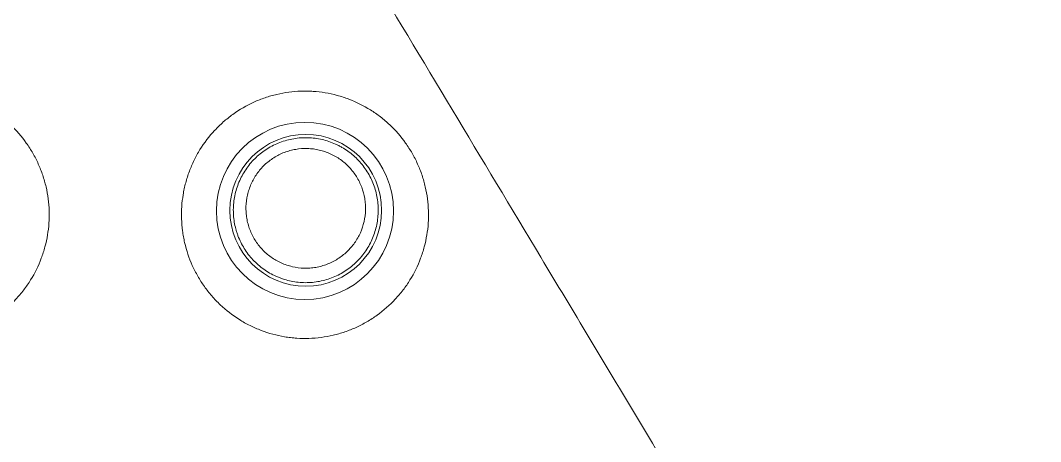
# Model space of a CAD drawing. Header units: inches. Extents: x 3778 to 56227, y -16914 to 35091.
# Drawn here: x 42075.32 to 42083.36, y -12659.54 to -12656.23 of the extents above; entities that cross this region are included whole.
import ezdxf

# ---------------------------------------------------------------- set-up
doc = ezdxf.new("R2010")
doc.units = ezdxf.units.IN
doc.header["$LTSCALE"] = 100
doc.header["$MEASUREMENT"] = 0
doc.linetypes.add('DH-HID2', pattern=[1.2, 0.8, -0.4])
doc.layers.add('2-con', color=2, linetype='Continuous')
doc.layers.add('FU-FURM', color=251, linetype='DH-HID2')
doc.layers.add('mark-B', color=2, linetype='Continuous', lineweight=20)

# ---------------------------------------------------------------- blocks, each defined once
blk = doc.blocks.new('cjscjdeh')
at = {"layer": 'FU-FURM', "color": 8}
blk.add_line((149349.5168, 68184.8848), (151549.5168, 68184.8848), dxfattribs=at)
blk = doc.blocks.new('무풍1WAY 대형')
at = {"layer": 'mark-B'}
for centre, radius in [((606.4846, -421.2256), 0.6971), ((606.4782, -421.2303), 0.5975)]:
    blk.add_circle(centre, radius, dxfattribs=at)
for points, knots in [([(572.5646, -367.1394), (574.0494, -369.6202), (577.0241, -374.5903), (581.4842, -382.0575), (585.9527, -389.5488), (590.4287, -397.0637), (594.2564, -403.4987), (597.2005, -408.4537), (598.9825, -411.4529), (600.87, -414.6162), (602.4104, -417.1713), (603.8663, -419.595), (604.8392, -421.2144), (605.8339, -422.8695), (606.8502, -424.5603), (607.6553, -425.8994), (608.4398, -427.2041), (609.459, -428.8989), (610.5441, -430.7027), (611.5646, -432.399), (612.4015, -433.7887), (613.1306, -435.0008), (614.2749, -436.9011), (616.9129, -441.2798), (621.1574, -448.3196), (624.792, -454.3464), (626.6093, -457.3598)], [0, 0, 0, 0, 0.082173, 0.164629, 0.247365, 0.330382, 0.413678, 0.460685, 0.494678, 0.513157, 0.565744, 0.579792, 0.593839, 0.619662, 0.634913, 0.650164, 0.664277, 0.678389, 0.706654, 0.724414, 0.734957, 0.753014, 0.764846, 0.798371, 0.899185, 1, 1, 1, 1]), ([(605.5121, -421.2256), (605.5101, -421.1617), (605.5143, -421.0987), (605.5298, -421.0054), (605.5364, -420.9745), (605.5528, -420.9131), (605.5626, -420.8825), (605.5962, -420.7933), (605.624, -420.7366), (605.6741, -420.6558), (605.6922, -420.6295), (605.7311, -420.5786), (605.7517, -420.5542), (605.8167, -420.4846), (605.8643, -420.4427), (605.9422, -420.3867), (605.9693, -420.3691), (606.0247, -420.3371), (606.0813, -420.3079), (606.1405, -420.2845), (606.1858, -420.269), (606.201, -420.2642), (606.2319, -420.2554), (606.2475, -420.2514), (606.326, -420.233), (606.3893, -420.2248), (606.4849, -420.2218), (606.5168, -420.2223), (606.565, -420.2255), (606.5811, -420.227), (606.6131, -420.2307), (606.6289, -420.233), (606.7078, -420.2462), (606.7693, -420.2629), (606.844, -420.2912), (606.8588, -420.2973), (606.8883, -420.3102), (606.9029, -420.317), (606.946, -420.3384), (606.9738, -420.354), (607.0546, -420.4047), (607.1049, -420.4435), (607.175, -420.5097), (607.1971, -420.5327), (607.2388, -420.5806), (607.2779, -420.6304), (607.3121, -420.6838), (607.3438, -420.739), (607.3584, -420.7677), (607.3974, -420.8546), (607.4175, -420.9145), (607.4354, -420.9915), (607.4386, -421.007), (607.4442, -421.0383), (607.4466, -421.0541), (607.4528, -421.1016), (607.4554, -421.1332), (607.4584, -421.2279), (607.4542, -421.2908), (607.4413, -421.3692), (607.4384, -421.3849), (607.4316, -421.4162), (607.4204, -421.4625), (607.3963, -421.5378), (607.3713, -421.5958), (607.3504, -421.6384), (607.343, -421.6525), (607.3276, -421.6804), (607.3195, -421.6942), (607.2774, -421.7623), (607.2389, -421.8126), (607.1741, -421.8821), (607.1513, -421.9043), (607.1153, -421.936), (607.103, -421.9464), (607.0779, -421.9664), (607.0651, -421.9761), (607.0003, -422.0227), (606.9454, -422.0545), (606.8728, -422.0876), (606.8581, -422.0939), (606.8282, -422.1057), (606.8131, -422.1113), (606.7674, -422.1269), (606.7366, -422.1357), (606.6435, -422.1574), (606.5803, -422.1658), (606.4999, -422.1684), (606.4837, -422.1686), (606.4515, -422.168), (606.4035, -422.166), (606.3243, -422.1567), (606.262, -422.1432), (606.2156, -422.1307), (606.2002, -422.1261), (606.1696, -422.1162), (606.1544, -422.1108), (606.0794, -422.0824), (606.0224, -422.0541), (605.9415, -422.0034), (605.9152, -421.9851), (605.8643, -421.9458), (605.8401, -421.925), (605.7707, -421.8596), (605.7291, -421.8119), (605.6829, -421.7469), (605.6739, -421.7337), (605.6566, -421.7067), (605.6319, -421.6658), (605.5959, -421.5953), (605.5728, -421.5365), (605.5577, -421.4915), (605.5529, -421.4764), (605.5443, -421.4458), (605.5403, -421.4303), (605.5223, -421.3525), (605.5141, -421.2895), (605.5121, -421.2256)], [0, 0, 0, 0, 0.03125, 0.03125, 0.046875, 0.046875, 0.0625, 0.0625, 0.09375, 0.09375, 0.109375, 0.109375, 0.125, 0.125, 0.15625, 0.15625, 0.171875, 0.171875, 0.1875, 0.203125, 0.203125, 0.210938, 0.210938, 0.21875, 0.21875, 0.25, 0.25, 0.265625, 0.265625, 0.273438, 0.273438, 0.28125, 0.28125, 0.3125, 0.3125, 0.320313, 0.320313, 0.328125, 0.328125, 0.34375, 0.34375, 0.375, 0.375, 0.390625, 0.390625, 0.40625, 0.421875, 0.421875, 0.4375, 0.4375, 0.46875, 0.46875, 0.476563, 0.476563, 0.484375, 0.484375, 0.5, 0.5, 0.53125, 0.53125, 0.539063, 0.539063, 0.546875, 0.5625, 0.578125, 0.578125, 0.585938, 0.585938, 0.59375, 0.59375, 0.625, 0.625, 0.640625, 0.640625, 0.648438, 0.648438, 0.65625, 0.65625, 0.6875, 0.6875, 0.695313, 0.695313, 0.703125, 0.703125, 0.71875, 0.71875, 0.75, 0.75, 0.757812, 0.757812, 0.765625, 0.78125, 0.796875, 0.796875, 0.804687, 0.804687, 0.8125, 0.8125, 0.84375, 0.84375, 0.859375, 0.859375, 0.875, 0.875, 0.90625, 0.90625, 0.914063, 0.914063, 0.921875, 0.9375, 0.953125, 0.953125, 0.960938, 0.960938, 0.96875, 0.96875, 1, 1, 1, 1]), ([(608.4989, -421.2256), (608.4969, -421.1617), (608.5012, -421.0987), (608.5167, -421.0053), (608.5234, -420.9744), (608.5398, -420.9131), (608.5497, -420.8825), (608.5832, -420.7932), (608.6112, -420.7366), (608.6613, -420.6558), (608.6794, -420.6295), (608.7184, -420.5785), (608.739, -420.5542), (608.804, -420.4847), (608.8517, -420.4427), (608.9296, -420.3867), (608.9568, -420.3692), (609.0121, -420.3372), (609.0688, -420.3081), (609.128, -420.2847), (609.1733, -420.2693), (609.1886, -420.2645), (609.2194, -420.2557), (609.2351, -420.2516), (609.3136, -420.2334), (609.3768, -420.2252), (609.4724, -420.2222), (609.5044, -420.2228), (609.5525, -420.226), (609.5686, -420.2275), (609.6006, -420.2313), (609.6164, -420.2336), (609.6953, -420.2468), (609.7567, -420.2635), (609.8314, -420.2919), (609.8462, -420.298), (609.8757, -420.3109), (609.8903, -420.3177), (609.9334, -420.3392), (609.9611, -420.3548), (610.0418, -420.4055), (610.0921, -420.4443), (610.1622, -420.5105), (610.1843, -420.5335), (610.2259, -420.5815), (610.265, -420.6312), (610.2992, -420.6846), (610.3308, -420.7399), (610.3454, -420.7685), (610.3844, -420.8555), (610.4045, -420.9153), (610.4223, -420.9924), (610.4255, -421.0079), (610.4311, -421.0392), (610.4336, -421.055), (610.4397, -421.1025), (610.4422, -421.1341), (610.4452, -421.2288), (610.4411, -421.2917), (610.4281, -421.3701), (610.4251, -421.3858), (610.4184, -421.4171), (610.4072, -421.4635), (610.383, -421.5387), (610.3579, -421.5967), (610.337, -421.6394), (610.3296, -421.6534), (610.3142, -421.6813), (610.3061, -421.6952), (610.2639, -421.7632), (610.2253, -421.8135), (610.1605, -421.883), (610.1377, -421.9052), (610.1017, -421.9369), (610.0893, -421.9472), (610.0642, -421.9672), (610.0514, -421.9769), (609.9866, -422.0234), (609.9317, -422.0553), (609.859, -422.0883), (609.8443, -422.0945), (609.8144, -422.1064), (609.7993, -422.112), (609.7536, -422.1275), (609.7228, -422.1363), (609.6297, -422.1579), (609.5665, -422.1663), (609.4861, -422.1689), (609.4699, -422.169), (609.4377, -422.1684), (609.3897, -422.1663), (609.3105, -422.157), (609.2482, -422.1434), (609.2019, -422.1309), (609.1865, -422.1263), (609.1559, -422.1164), (609.1407, -422.111), (609.0657, -422.0826), (609.0088, -422.0542), (608.9279, -422.0035), (608.9017, -421.9852), (608.8508, -421.9459), (608.8266, -421.9251), (608.7573, -421.8597), (608.7157, -421.8119), (608.6695, -421.747), (608.6605, -421.7337), (608.6433, -421.7067), (608.6185, -421.6658), (608.5826, -421.5954), (608.5596, -421.5366), (608.5444, -421.4916), (608.5397, -421.4764), (608.531, -421.4458), (608.527, -421.4303), (608.5091, -421.3525), (608.5009, -421.2895), (608.4989, -421.2256)], [0, 0, 0, 0, 0.03125, 0.03125, 0.046875, 0.046875, 0.0625, 0.0625, 0.09375, 0.09375, 0.109375, 0.109375, 0.125, 0.125, 0.15625, 0.15625, 0.171875, 0.171875, 0.1875, 0.203125, 0.203125, 0.210937, 0.210937, 0.21875, 0.21875, 0.25, 0.25, 0.265625, 0.265625, 0.273438, 0.273438, 0.28125, 0.28125, 0.3125, 0.3125, 0.320313, 0.320313, 0.328125, 0.328125, 0.34375, 0.34375, 0.375, 0.375, 0.390625, 0.390625, 0.40625, 0.421875, 0.421875, 0.4375, 0.4375, 0.46875, 0.46875, 0.476563, 0.476563, 0.484375, 0.484375, 0.5, 0.5, 0.53125, 0.53125, 0.539063, 0.539063, 0.546875, 0.5625, 0.578125, 0.578125, 0.585938, 0.585938, 0.59375, 0.59375, 0.625, 0.625, 0.640625, 0.640625, 0.648438, 0.648438, 0.65625, 0.65625, 0.6875, 0.6875, 0.695313, 0.695313, 0.703125, 0.703125, 0.71875, 0.71875, 0.75, 0.75, 0.757813, 0.757813, 0.765625, 0.78125, 0.796875, 0.796875, 0.804688, 0.804688, 0.8125, 0.8125, 0.84375, 0.84375, 0.859375, 0.859375, 0.875, 0.875, 0.90625, 0.90625, 0.914063, 0.914063, 0.921875, 0.9375, 0.953125, 0.953125, 0.960938, 0.960938, 0.96875, 0.96875, 1, 1, 1, 1]), ([(606.0625, -421.6222), (606.0367, -421.5947), (606.014, -421.5652), (605.9845, -421.5178), (605.9753, -421.5015), (605.9587, -421.4678), (605.9512, -421.4506), (605.9315, -421.3985), (605.9218, -421.3628), (605.9126, -421.3076), (605.9104, -421.2889), (605.9079, -421.2517), (605.9075, -421.2331), (605.9091, -421.1776), (605.9138, -421.1408), (605.9306, -421.0676), (605.9424, -421.0324), (605.9651, -420.9817), (605.9735, -420.9651), (605.992, -420.9327), (606.0022, -420.9167), (606.0346, -420.871), (606.059, -420.843), (606.0995, -420.8046), (606.1138, -420.7924), (606.1436, -420.7693), (606.1589, -420.7585), (606.2063, -420.7288), (606.2396, -420.7121), (606.2922, -420.692), (606.3102, -420.6861), (606.3464, -420.6763), (606.3829, -420.6683), (606.4199, -420.6638), (606.4479, -420.6619), (606.4573, -420.6615), (606.4761, -420.6611), (606.4856, -420.6611), (606.5327, -420.6625), (606.5697, -420.6673), (606.6243, -420.6799), (606.6423, -420.685), (606.6691, -420.694), (606.678, -420.6972), (606.6955, -420.7041), (606.7041, -420.7077), (606.7468, -420.7269), (606.779, -420.7455), (606.8247, -420.7781), (606.8396, -420.7898), (606.8678, -420.8146), (606.8813, -420.8276), (606.907, -420.8549), (606.9192, -420.8693), (606.942, -420.899), (606.9526, -420.9144), (606.982, -420.9616), (606.9985, -420.9949), (607.0151, -421.0387), (607.0182, -421.0476), (607.0239, -421.0654), (607.0319, -421.0922), (607.0417, -421.1374), (607.046, -421.1743), (607.0485, -421.2114), (607.0489, -421.2303), (607.0472, -421.2862), (607.0424, -421.323), (607.03, -421.3772), (607.025, -421.3951), (607.013, -421.4307), (607.0062, -421.4481), (606.9834, -421.499), (606.965, -421.5312), (606.9326, -421.5769), (606.9209, -421.5917), (606.8963, -421.62), (606.8834, -421.6334), (606.8429, -421.6717), (606.8135, -421.6946), (606.7496, -421.7347), (606.7161, -421.7513), (606.6639, -421.7712), (606.6461, -421.777), (606.6099, -421.7869), (606.5914, -421.7909), (606.5358, -421.8003), (606.4986, -421.8028), (606.4425, -421.8012), (606.4237, -421.7997), (606.3863, -421.7948), (606.3678, -421.7915), (606.3133, -421.7789), (606.2779, -421.767), (606.235, -421.7476), (606.2265, -421.7435), (606.2098, -421.7349), (606.1851, -421.7215), (606.1616, -421.7064), (606.1164, -421.6741), (606.0883, -421.6496), (606.0625, -421.6222)], [0, 0, 0, 0, 0.03125, 0.03125, 0.046875, 0.046875, 0.0625, 0.0625, 0.09375, 0.09375, 0.109375, 0.109375, 0.125, 0.125, 0.15625, 0.15625, 0.1875, 0.1875, 0.203125, 0.203125, 0.21875, 0.21875, 0.25, 0.25, 0.265625, 0.265625, 0.28125, 0.28125, 0.3125, 0.3125, 0.328125, 0.328125, 0.34375, 0.359375, 0.359375, 0.367188, 0.367188, 0.375, 0.375, 0.40625, 0.40625, 0.421875, 0.421875, 0.429688, 0.429688, 0.4375, 0.4375, 0.46875, 0.46875, 0.484375, 0.484375, 0.5, 0.5, 0.515625, 0.515625, 0.53125, 0.53125, 0.5625, 0.5625, 0.570313, 0.570313, 0.578125, 0.59375, 0.609375, 0.609375, 0.625, 0.625, 0.65625, 0.65625, 0.671875, 0.671875, 0.6875, 0.6875, 0.71875, 0.71875, 0.734375, 0.734375, 0.75, 0.75, 0.78125, 0.78125, 0.8125, 0.8125, 0.828125, 0.828125, 0.84375, 0.84375, 0.875, 0.875, 0.890625, 0.890625, 0.90625, 0.90625, 0.9375, 0.9375, 0.945312, 0.945312, 0.953125, 0.96875, 0.96875, 1, 1, 1, 1]), ([(606.135, -421.5684), (606.1456, -421.5798), (606.1568, -421.5906), (606.1801, -421.6109), (606.2042, -421.6299), (606.2301, -421.6466), (606.2568, -421.662), (606.2708, -421.6691), (606.3133, -421.6882), (606.3425, -421.698), (606.3876, -421.7084), (606.4029, -421.7112), (606.4339, -421.7151), (606.4494, -421.7163), (606.4958, -421.7176), (606.5266, -421.7155), (606.5725, -421.7077), (606.5878, -421.7043), (606.6177, -421.6961), (606.647, -421.6865), (606.6752, -421.674), (606.7028, -421.6602), (606.7163, -421.6526), (606.7558, -421.6277), (606.7801, -421.6088), (606.8135, -421.5771), (606.8241, -421.566), (606.8443, -421.5426), (606.8539, -421.5303), (606.8806, -421.4926), (606.8957, -421.466), (606.9145, -421.424), (606.9201, -421.4097), (606.9298, -421.3803), (606.934, -421.3655), (606.9442, -421.3208), (606.948, -421.2905), (606.9494, -421.2444), (606.9491, -421.2289), (606.947, -421.1983), (606.9434, -421.1679), (606.9369, -421.1381), (606.9289, -421.1085), (606.9241, -421.0938), (606.9077, -421.0505), (606.8941, -421.023), (606.8699, -420.9841), (606.8611, -420.9714), (606.8423, -420.9469), (606.8322, -420.935), (606.811, -420.9125), (606.7999, -420.9017), (606.7765, -420.8813), (606.7643, -420.8716), (606.7265, -420.8447), (606.6999, -420.8294), (606.6576, -420.8104), (606.643, -420.8047), (606.6135, -420.7947), (606.5986, -420.7905), (606.5535, -420.7802), (606.5229, -420.7763), (606.4761, -420.7749), (606.4605, -420.7753), (606.4297, -420.7774), (606.399, -420.7811), (606.3689, -420.7878), (606.339, -420.796), (606.3241, -420.8009), (606.2806, -420.8176), (606.2531, -420.8314), (606.2141, -420.856), (606.2014, -420.8649), (606.1768, -420.884), (606.1651, -420.8941), (606.1317, -420.9259), (606.1116, -420.949), (606.0849, -420.9868), (606.0766, -420.9999), (606.0613, -421.0267), (606.0544, -421.0404), (606.0358, -421.0822), (606.026, -421.1113), (606.0123, -421.1716), (606.0085, -421.202), (606.0071, -421.2477), (606.0074, -421.263), (606.0095, -421.2936), (606.0113, -421.3091), (606.019, -421.3545), (606.027, -421.384), (606.0432, -421.4269), (606.0494, -421.4411), (606.0631, -421.4689), (606.0706, -421.4823), (606.095, -421.5214), (606.1137, -421.5458), (606.135, -421.5684)], [0, 0, 0, 0, 0.015625, 0.015625, 0.03125, 0.046875, 0.046875, 0.0625, 0.0625, 0.09375, 0.09375, 0.109375, 0.109375, 0.125, 0.125, 0.15625, 0.15625, 0.171875, 0.171875, 0.1875, 0.203125, 0.203125, 0.21875, 0.21875, 0.25, 0.25, 0.265625, 0.265625, 0.28125, 0.28125, 0.3125, 0.3125, 0.328125, 0.328125, 0.34375, 0.34375, 0.375, 0.375, 0.390625, 0.390625, 0.40625, 0.421875, 0.421875, 0.4375, 0.4375, 0.46875, 0.46875, 0.484375, 0.484375, 0.5, 0.5, 0.515625, 0.515625, 0.53125, 0.53125, 0.5625, 0.5625, 0.578125, 0.578125, 0.59375, 0.59375, 0.625, 0.625, 0.640625, 0.640625, 0.65625, 0.671875, 0.671875, 0.6875, 0.6875, 0.71875, 0.71875, 0.734375, 0.734375, 0.75, 0.75, 0.78125, 0.78125, 0.796875, 0.796875, 0.8125, 0.8125, 0.84375, 0.84375, 0.875, 0.875, 0.890625, 0.890625, 0.90625, 0.90625, 0.9375, 0.9375, 0.953125, 0.953125, 0.96875, 0.96875, 1, 1, 1, 1])]:
    blk.add_open_spline(points, degree=3, knots=knots, dxfattribs=at)
blk = doc.blocks.new('dpdjzjs')
at = {"layer": 'mark-B', "rotation": 180}
blk.add_blockref('무풍1WAY 대형', (178654.9147, 88751.491), dxfattribs=at)

msp = doc.modelspace()

# ---------------------------------------------------------------- block references
msp.add_blockref('cjscjdeh', (-107842.9668, -80843.8362))
at = {"layer": '2-con'}
msp.add_blockref('dpdjzjs', (-135970.8648, -101830.4424), dxfattribs=at)

doc.saveas('drawing.dxf')
